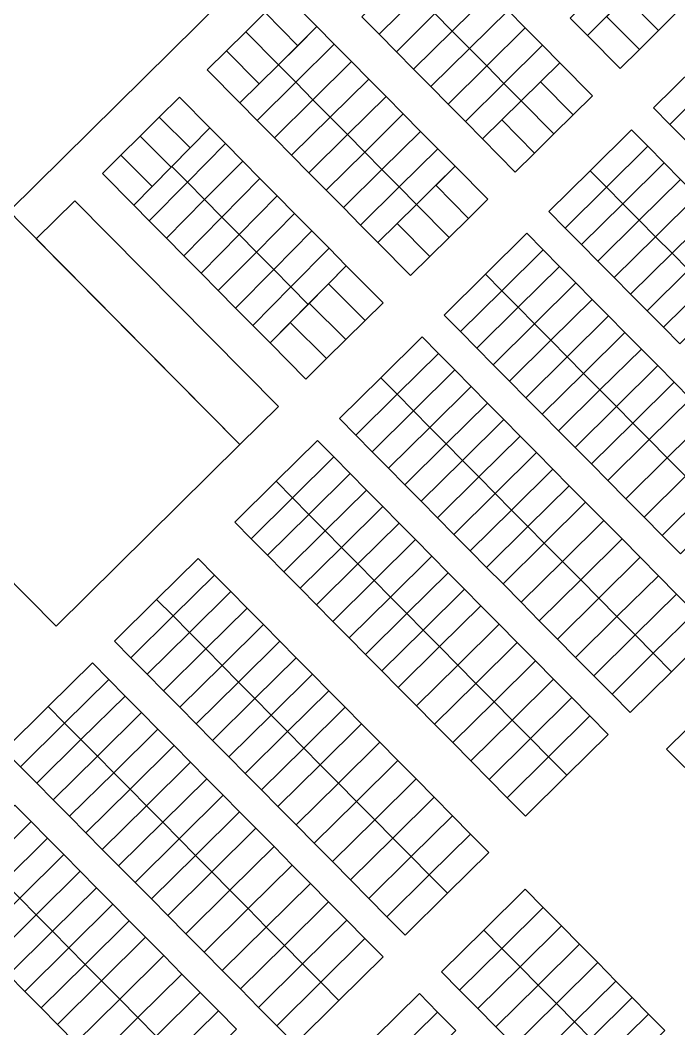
# Model space of a CAD drawing. Header units: metres. Extents: x 5590187 to 5598444, y 6961268 to 6971080.
# Drawn here: x 5594381.4 to 5594636.3, y 6968818.5 to 6969208.9 of the extents above; entities that cross this region are included whole.
import ezdxf

# ---------------------------------------------------------------- set-up
doc = ezdxf.new("R2010")
doc.units = ezdxf.units.M
doc.layers.add('zz_catastro_fontana', color=7, linetype='Continuous')

msp = doc.modelspace()

# ---------------------------------------------------------------- linework, layer by layer
at = {"layer": 'zz_catastro_fontana'}
for points in [[(5594797.01, 6969371.63), (5594669.02, 6969245.06), (5594656.37, 6969257.86), (5594641.43, 6969243.1), (5594564.79, 6969320.6), (5594377.08, 6969134.97), (5594277.3, 6969235.86), (5594282.63, 6969242.42), (5594267.73, 6969257.48), (5594477.76, 6969465.19), (5594593.79, 6969347.87), (5594708.41, 6969461.22), (5594797.01, 6969371.63)], [(5594513.62, 6969210.22), (5594528.55, 6969224.99), (5594535.23, 6969218.23), (5594520.3, 6969203.47), (5594513.62, 6969210.22)], [(5594541.91, 6969211.48), (5594556.84, 6969226.24), (5594563.52, 6969219.49), (5594548.59, 6969204.72), (5594541.91, 6969211.48)], [(5594615.84, 6969217.78), (5594623.3, 6969225.17), (5594635.96, 6969212.37), (5594628.49, 6969204.98), (5594615.84, 6969217.78)], [(5594594.23, 6969209.77), (5594609.16, 6969224.54), (5594615.84, 6969217.78), (5594600.91, 6969203.02), (5594594.23, 6969209.77)], [(5594466.38, 6969044.67), (5594395.27, 6968974.35), (5594221.24, 6969150.33), (5594292.35, 6969220.65), (5594466.38, 6969044.67)], [(5594488.81, 6969199.05), (5594476.15, 6969211.84), (5594483.61, 6969219.23), (5594496.27, 6969206.43), (5594488.81, 6969199.05)], [(5594520.3, 6969203.47), (5594535.23, 6969218.23), (5594541.91, 6969211.48), (5594526.98, 6969196.71), (5594520.3, 6969203.47)], [(5594548.59, 6969204.72), (5594563.52, 6969219.49), (5594570.2, 6969212.73), (5594555.27, 6969197.97), (5594548.59, 6969204.72)], [(5594621.03, 6969197.6), (5594608.37, 6969210.4), (5594615.84, 6969217.78), (5594628.49, 6969204.98), (5594621.03, 6969197.6)], [(5594468.68, 6969204.46), (5594476.15, 6969211.84), (5594488.81, 6969199.05), (5594481.34, 6969191.66), (5594468.68, 6969204.46)], [(5594526.98, 6969196.71), (5594541.91, 6969211.48), (5594548.59, 6969204.72), (5594533.66, 6969189.96), (5594526.98, 6969196.71)], [(5594555.27, 6969197.97), (5594570.2, 6969212.73), (5594576.88, 6969205.98), (5594561.95, 6969191.21), (5594555.27, 6969197.97)], [(5594600.91, 6969203.02), (5594608.37, 6969210.4), (5594621.03, 6969197.6), (5594613.56, 6969190.22), (5594600.91, 6969203.02)], [(5594481.34, 6969191.66), (5594496.27, 6969206.43), (5594502.95, 6969199.67), (5594488.02, 6969184.91), (5594481.34, 6969191.66)], [(5594561.95, 6969191.21), (5594576.88, 6969205.98), (5594583.56, 6969199.22), (5594568.63, 6969184.46), (5594561.95, 6969191.21)], [(5594473.87, 6969184.28), (5594461.22, 6969197.08), (5594468.68, 6969204.46), (5594481.34, 6969191.66), (5594473.87, 6969184.28)], [(5594533.66, 6969189.96), (5594548.59, 6969204.72), (5594555.27, 6969197.97), (5594540.34, 6969183.2), (5594533.66, 6969189.96)], [(5594488.02, 6969184.91), (5594502.95, 6969199.67), (5594509.63, 6969192.92), (5594494.7, 6969178.15), (5594488.02, 6969184.91)], [(5594540.34, 6969183.2), (5594555.27, 6969197.97), (5594561.95, 6969191.21), (5594547.02, 6969176.45), (5594540.34, 6969183.2)], [(5594568.63, 6969184.46), (5594583.56, 6969199.22), (5594590.24, 6969192.47), (5594575.31, 6969177.7), (5594568.63, 6969184.46)], [(5594453.75, 6969189.69), (5594461.22, 6969197.08), (5594473.87, 6969184.28), (5594466.41, 6969176.9), (5594453.75, 6969189.69)], [(5594466.41, 6969176.9), (5594481.34, 6969191.66), (5594488.02, 6969184.91), (5594473.09, 6969170.14), (5594466.41, 6969176.9)], [(5594494.7, 6969178.15), (5594509.63, 6969192.92), (5594516.31, 6969186.16), (5594501.38, 6969171.4), (5594494.7, 6969178.15)], [(5594547.02, 6969176.45), (5594561.95, 6969191.21), (5594568.63, 6969184.46), (5594553.7, 6969169.69), (5594547.02, 6969176.45)], [(5594595.43, 6969172.29), (5594582.77, 6969185.09), (5594590.24, 6969192.47), (5594602.9, 6969179.67), (5594595.43, 6969172.29)], [(5594626.56, 6969174.94), (5594642.56, 6969190.76), (5594648.89, 6969184.36), (5594632.89, 6969168.54), (5594626.56, 6969174.94)], [(5594501.38, 6969171.4), (5594516.31, 6969186.16), (5594522.99, 6969179.41), (5594508.06, 6969164.64), (5594501.38, 6969171.4)], [(5594473.09, 6969170.14), (5594488.02, 6969184.91), (5594494.7, 6969178.15), (5594479.77, 6969163.39), (5594473.09, 6969170.14)], [(5594553.7, 6969169.69), (5594568.63, 6969184.46), (5594575.31, 6969177.7), (5594560.38, 6969162.94), (5594553.7, 6969169.69)], [(5594575.31, 6969177.7), (5594582.77, 6969185.09), (5594595.43, 6969172.29), (5594587.96, 6969164.9), (5594575.31, 6969177.7)], [(5594632.89, 6969168.54), (5594648.89, 6969184.36), (5594655.21, 6969177.97), (5594639.22, 6969162.14), (5594632.89, 6969168.54)], [(5594447.19, 6969159.56), (5594435.25, 6969171.4), (5594443.09, 6969179.15), (5594454.81, 6969167.29), (5594447.19, 6969159.56)], [(5594479.77, 6969163.39), (5594494.7, 6969178.15), (5594501.38, 6969171.4), (5594486.45, 6969156.63), (5594479.77, 6969163.39)], [(5594508.06, 6969164.64), (5594522.99, 6969179.41), (5594529.67, 6969172.65), (5594514.74, 6969157.89), (5594508.06, 6969164.64)], [(5594580.5, 6969157.52), (5594567.84, 6969170.32), (5594575.31, 6969177.7), (5594587.96, 6969164.9), (5594580.5, 6969157.52)], [(5594447.19, 6969159.56), (5594439.82, 6969152.09), (5594427.78, 6969164.02), (5594435.25, 6969171.4), (5594447.19, 6969159.56)], [(5594486.45, 6969156.63), (5594501.38, 6969171.4), (5594508.06, 6969164.64), (5594493.13, 6969149.88), (5594486.45, 6969156.63)], [(5594514.74, 6969157.89), (5594529.67, 6969172.65), (5594536.35, 6969165.9), (5594521.42, 6969151.13), (5594514.74, 6969157.89)], [(5594560.38, 6969162.94), (5594567.84, 6969170.32), (5594580.5, 6969157.52), (5594573.03, 6969150.14), (5594560.38, 6969162.94)], [(5594440.06, 6969152.34), (5594454.81, 6969167.29), (5594460.85, 6969161.17), (5594446.11, 6969146.22), (5594440.06, 6969152.34)], [(5594602.03, 6969150.68), (5594618.03, 6969166.5), (5594624.36, 6969160.11), (5594608.36, 6969144.28), (5594602.03, 6969150.68)], [(5594439.82, 6969152.09), (5594432.44, 6969144.61), (5594420.32, 6969156.63), (5594427.78, 6969164.02), (5594439.82, 6969152.09)], [(5594493.13, 6969149.88), (5594508.06, 6969164.64), (5594514.74, 6969157.89), (5594499.81, 6969143.12), (5594493.13, 6969149.88)], [(5594521.42, 6969151.13), (5594536.35, 6969165.9), (5594543.03, 6969159.14), (5594528.1, 6969144.38), (5594521.42, 6969151.13)], [(5594446.11, 6969146.22), (5594460.85, 6969161.17), (5594467.53, 6969154.42), (5594452.79, 6969139.47), (5594446.11, 6969146.22)], [(5594528.1, 6969144.38), (5594543.03, 6969159.14), (5594549.71, 6969152.39), (5594534.78, 6969137.62), (5594528.1, 6969144.38)], [(5594608.36, 6969144.28), (5594624.36, 6969160.11), (5594630.68, 6969153.71), (5594614.69, 6969137.89), (5594608.36, 6969144.28)], [(5594432.44, 6969144.61), (5594425.32, 6969137.38), (5594413.22, 6969149.61), (5594420.32, 6969156.63), (5594432.44, 6969144.61)], [(5594452.79, 6969139.47), (5594467.53, 6969154.42), (5594474.21, 6969147.66), (5594459.47, 6969132.71), (5594452.79, 6969139.47)], [(5594499.81, 6969143.12), (5594514.74, 6969157.89), (5594521.42, 6969151.13), (5594506.49, 6969136.37), (5594499.81, 6969143.12)], [(5594425.32, 6969137.38), (5594440.06, 6969152.34), (5594446.11, 6969146.22), (5594431.36, 6969131.27), (5594425.32, 6969137.38)], [(5594506.49, 6969136.37), (5594521.42, 6969151.13), (5594528.1, 6969144.38), (5594513.17, 6969129.61), (5594506.49, 6969136.37)], [(5594554.9, 6969132.21), (5594542.24, 6969145.01), (5594549.71, 6969152.39), (5594562.37, 6969139.59), (5594554.9, 6969132.21)], [(5594586.03, 6969134.86), (5594602.03, 6969150.68), (5594608.36, 6969144.28), (5594592.36, 6969128.46), (5594586.03, 6969134.86)], [(5594614.68, 6969137.89), (5594630.68, 6969153.71), (5594637.01, 6969147.31), (5594621.01, 6969131.49), (5594614.68, 6969137.89)], [(5594459.47, 6969132.71), (5594474.21, 6969147.66), (5594480.89, 6969140.91), (5594466.15, 6969125.96), (5594459.47, 6969132.71)], [(5594621.01, 6969131.49), (5594637.01, 6969147.31), (5594643.34, 6969140.91), (5594627.34, 6969125.09), (5594621.01, 6969131.49)], [(5594431.36, 6969131.27), (5594446.11, 6969146.22), (5594452.79, 6969139.47), (5594438.04, 6969124.52), (5594431.36, 6969131.27)], [(5594513.17, 6969129.61), (5594528.1, 6969144.38), (5594534.78, 6969137.62), (5594519.85, 6969122.86), (5594513.17, 6969129.61)], [(5594534.78, 6969137.62), (5594542.24, 6969145.01), (5594554.9, 6969132.21), (5594547.44, 6969124.82), (5594534.78, 6969137.62)], [(5594592.36, 6969128.46), (5594608.36, 6969144.28), (5594614.68, 6969137.89), (5594598.69, 6969122.06), (5594592.36, 6969128.46)], [(5594402.56, 6969139.07), (5594481.31, 6969059.43), (5594466.38, 6969044.67), (5594387.62, 6969124.3), (5594402.56, 6969139.07)], [(5594438.04, 6969124.52), (5594452.79, 6969139.47), (5594459.47, 6969132.71), (5594444.72, 6969117.76), (5594438.04, 6969124.52)], [(5594466.15, 6969125.96), (5594480.89, 6969140.91), (5594487.57, 6969134.15), (5594472.83, 6969119.2), (5594466.15, 6969125.96)], [(5594627.34, 6969125.09), (5594643.34, 6969140.91), (5594649.67, 6969134.51), (5594633.67, 6969118.69), (5594627.34, 6969125.09)], [(5594539.97, 6969117.44), (5594527.31, 6969130.24), (5594534.78, 6969137.62), (5594547.44, 6969124.82), (5594539.97, 6969117.44)], [(5594598.69, 6969122.06), (5594614.68, 6969137.89), (5594621.01, 6969131.49), (5594605.02, 6969115.67), (5594598.69, 6969122.06)], [(5594444.72, 6969117.76), (5594459.47, 6969132.71), (5594466.15, 6969125.96), (5594451.4, 6969111.01), (5594444.72, 6969117.76)], [(5594472.83, 6969119.2), (5594487.57, 6969134.15), (5594494.25, 6969127.4), (5594479.51, 6969112.45), (5594472.83, 6969119.2)], [(5594605.02, 6969115.67), (5594621.01, 6969131.49), (5594627.34, 6969125.09), (5594611.34, 6969109.27), (5594605.02, 6969115.67)], [(5594633.67, 6969118.69), (5594649.67, 6969134.51), (5594656, 6969128.11), (5594640, 6969112.29), (5594633.67, 6969118.69)], [(5594479.51, 6969112.45), (5594494.25, 6969127.4), (5594500.93, 6969120.64), (5594486.19, 6969105.69), (5594479.51, 6969112.45)], [(5594519.85, 6969122.86), (5594527.31, 6969130.24), (5594539.97, 6969117.44), (5594532.5, 6969110.06), (5594519.85, 6969122.86)], [(5594451.4, 6969111.01), (5594466.15, 6969125.96), (5594472.83, 6969119.2), (5594458.08, 6969104.25), (5594451.4, 6969111.01)], [(5594561.5, 6969110.6), (5594577.5, 6969126.43), (5594583.83, 6969120.03), (5594567.83, 6969104.2), (5594561.5, 6969110.6)], [(5594611.34, 6969109.27), (5594627.34, 6969125.09), (5594633.67, 6969118.69), (5594617.67, 6969102.87), (5594611.34, 6969109.27)], [(5594486.19, 6969105.69), (5594500.93, 6969120.64), (5594507.61, 6969113.89), (5594492.87, 6969098.94), (5594486.19, 6969105.69)], [(5594567.83, 6969104.2), (5594583.83, 6969120.03), (5594590.15, 6969113.63), (5594574.16, 6969097.81), (5594567.83, 6969104.2)], [(5594458.08, 6969104.25), (5594472.83, 6969119.2), (5594479.51, 6969112.45), (5594464.76, 6969097.5), (5594458.08, 6969104.25)], [(5594617.67, 6969102.87), (5594633.67, 6969118.69), (5594640, 6969112.29), (5594624, 6969096.47), (5594617.67, 6969102.87)], [(5594464.76, 6969097.5), (5594479.51, 6969112.45), (5594486.19, 6969105.69), (5594471.44, 6969090.74), (5594464.76, 6969097.5)], [(5594500.66, 6969106.83), (5594507.61, 6969113.89), (5594521.84, 6969099.51), (5594514.93, 6969092.68), (5594500.66, 6969106.83)], [(5594574.16, 6969097.81), (5594590.15, 6969113.63), (5594596.48, 6969107.23), (5594580.48, 6969091.41), (5594574.16, 6969097.81)], [(5594624, 6969096.47), (5594640, 6969112.29), (5594646.33, 6969105.89), (5594630.33, 6969090.07), (5594624, 6969096.47)], [(5594545.5, 6969094.78), (5594561.5, 6969110.6), (5594567.83, 6969104.2), (5594551.83, 6969088.38), (5594545.5, 6969094.78)], [(5594471.44, 6969090.74), (5594486.19, 6969105.69), (5594492.87, 6969098.94), (5594478.12, 6969083.99), (5594471.44, 6969090.74)], [(5594507.47, 6969085.3), (5594493.28, 6969099.36), (5594500.66, 6969106.83), (5594514.93, 6969092.68), (5594507.47, 6969085.3)], [(5594551.83, 6969088.38), (5594567.83, 6969104.2), (5594574.16, 6969097.81), (5594558.16, 6969081.98), (5594551.83, 6969088.38)], [(5594580.48, 6969091.41), (5594596.48, 6969107.23), (5594602.81, 6969100.83), (5594586.81, 6969085.01), (5594580.48, 6969091.41)], [(5594630.33, 6969090.07), (5594646.33, 6969105.89), (5594652.66, 6969099.49), (5594636.66, 6969083.67), (5594630.33, 6969090.07)], [(5594586.81, 6969085.01), (5594602.81, 6969100.83), (5594609.14, 6969094.43), (5594593.14, 6969078.61), (5594586.81, 6969085.01)], [(5594500, 6969077.92), (5594485.91, 6969091.88), (5594493.28, 6969099.36), (5594507.47, 6969085.3), (5594500, 6969077.92)], [(5594558.16, 6969081.98), (5594574.16, 6969097.81), (5594580.48, 6969091.41), (5594564.49, 6969075.59), (5594558.16, 6969081.98)], [(5594593.14, 6969078.61), (5594609.14, 6969094.43), (5594615.47, 6969088.03), (5594599.47, 6969072.21), (5594593.14, 6969078.61)], [(5594500, 6969077.92), (5594491.98, 6969069.98), (5594478.12, 6969083.99), (5594485.91, 6969091.88), (5594500, 6969077.92)], [(5594564.49, 6969075.59), (5594580.48, 6969091.41), (5594586.81, 6969085.01), (5594570.81, 6969069.19), (5594564.49, 6969075.59)], [(5594599.47, 6969072.21), (5594615.47, 6969088.03), (5594621.8, 6969081.63), (5594605.8, 6969065.81), (5594599.47, 6969072.21)], [(5594520.97, 6969070.52), (5594536.97, 6969086.35), (5594543.3, 6969079.95), (5594527.3, 6969064.12), (5594520.97, 6969070.52)], [(5594570.81, 6969069.19), (5594586.81, 6969085.01), (5594593.14, 6969078.61), (5594577.14, 6969062.79), (5594570.81, 6969069.19)], [(5594605.8, 6969065.81), (5594621.8, 6969081.63), (5594628.12, 6969075.23), (5594612.13, 6969059.41), (5594605.8, 6969065.81)], [(5594527.3, 6969064.12), (5594543.3, 6969079.95), (5594549.63, 6969073.55), (5594533.63, 6969057.73), (5594527.3, 6969064.12)], [(5594577.14, 6969062.79), (5594593.14, 6969078.61), (5594599.47, 6969072.21), (5594583.47, 6969056.39), (5594577.14, 6969062.79)], [(5594533.63, 6969057.73), (5594549.63, 6969073.55), (5594555.95, 6969067.15), (5594539.96, 6969051.33), (5594533.63, 6969057.73)], [(5594612.13, 6969059.41), (5594628.12, 6969075.23), (5594634.45, 6969068.83), (5594618.45, 6969053.01), (5594612.13, 6969059.41)], [(5594504.97, 6969054.7), (5594520.97, 6969070.52), (5594527.3, 6969064.12), (5594511.3, 6969048.3), (5594504.97, 6969054.7)], [(5594583.47, 6969056.39), (5594599.47, 6969072.21), (5594605.8, 6969065.81), (5594589.8, 6969049.99), (5594583.47, 6969056.39)], [(5594618.45, 6969053.01), (5594634.45, 6969068.83), (5594640.78, 6969062.43), (5594624.78, 6969046.61), (5594618.45, 6969053.01)], [(5594539.96, 6969051.33), (5594555.95, 6969067.15), (5594562.28, 6969060.75), (5594546.28, 6969044.93), (5594539.96, 6969051.33)], [(5594589.8, 6969049.99), (5594605.8, 6969065.81), (5594612.13, 6969059.41), (5594596.13, 6969043.59), (5594589.8, 6969049.99)], [(5594511.3, 6969048.3), (5594527.3, 6969064.12), (5594533.63, 6969057.73), (5594517.63, 6969041.9), (5594511.3, 6969048.3)], [(5594546.28, 6969044.93), (5594562.28, 6969060.75), (5594568.61, 6969054.35), (5594552.61, 6969038.53), (5594546.28, 6969044.93)], [(5594624.78, 6969046.61), (5594640.78, 6969062.43), (5594647.81, 6969055.32), (5594631.81, 6969039.5), (5594624.78, 6969046.61)], [(5594517.63, 6969041.9), (5594533.63, 6969057.73), (5594539.96, 6969051.33), (5594523.96, 6969035.51), (5594517.63, 6969041.9)], [(5594596.13, 6969043.59), (5594612.13, 6969059.41), (5594618.45, 6969053.01), (5594602.46, 6969037.19), (5594596.13, 6969043.59)], [(5594552.61, 6969038.53), (5594568.61, 6969054.35), (5594574.94, 6969047.95), (5594558.94, 6969032.13), (5594552.61, 6969038.53)], [(5594602.46, 6969037.19), (5594618.45, 6969053.01), (5594624.78, 6969046.61), (5594608.78, 6969030.79), (5594602.46, 6969037.19)], [(5594631.81, 6969039.5), (5594647.81, 6969055.32), (5594654.84, 6969048.21), (5594638.85, 6969032.39), (5594631.81, 6969039.5)], [(5594523.96, 6969035.51), (5594539.96, 6969051.33), (5594546.28, 6969044.93), (5594530.29, 6969029.11), (5594523.96, 6969035.51)], [(5594480.44, 6969030.44), (5594496.44, 6969046.27), (5594502.77, 6969039.87), (5594486.77, 6969024.05), (5594480.44, 6969030.44)], [(5594558.94, 6969032.13), (5594574.94, 6969047.95), (5594581.27, 6969041.55), (5594565.27, 6969025.73), (5594558.94, 6969032.13)], [(5594608.78, 6969030.79), (5594624.78, 6969046.61), (5594631.81, 6969039.5), (5594615.82, 6969023.68), (5594608.78, 6969030.79)], [(5594530.29, 6969029.11), (5594546.28, 6969044.93), (5594552.61, 6969038.53), (5594536.61, 6969022.71), (5594530.29, 6969029.11)], [(5594565.27, 6969025.73), (5594581.27, 6969041.55), (5594587.6, 6969035.15), (5594571.6, 6969019.33), (5594565.27, 6969025.73)], [(5594486.77, 6969024.05), (5594502.77, 6969039.87), (5594509.1, 6969033.47), (5594493.1, 6969017.65), (5594486.77, 6969024.05)], [(5594536.61, 6969022.71), (5594552.61, 6969038.53), (5594558.94, 6969032.13), (5594542.94, 6969016.31), (5594536.61, 6969022.71)], [(5594615.82, 6969023.68), (5594631.81, 6969039.5), (5594638.85, 6969032.39), (5594622.85, 6969016.57), (5594615.82, 6969023.68)], [(5594493.1, 6969017.65), (5594509.1, 6969033.47), (5594515.42, 6969027.07), (5594499.43, 6969011.25), (5594493.1, 6969017.65)], [(5594571.6, 6969019.33), (5594587.6, 6969035.15), (5594593.92, 6969028.75), (5594577.93, 6969012.93), (5594571.6, 6969019.33)], [(5594464.44, 6969014.62), (5594480.44, 6969030.44), (5594486.77, 6969024.05), (5594470.77, 6969008.22), (5594464.44, 6969014.62)], [(5594542.94, 6969016.31), (5594558.94, 6969032.13), (5594565.27, 6969025.73), (5594549.27, 6969009.91), (5594542.94, 6969016.31)], [(5594622.85, 6969016.57), (5594638.85, 6969032.39), (5594645.88, 6969025.28), (5594629.88, 6969009.46), (5594622.85, 6969016.57)], [(5594499.43, 6969011.25), (5594515.42, 6969027.07), (5594521.75, 6969020.67), (5594505.75, 6969004.85), (5594499.43, 6969011.25)], [(5594549.27, 6969009.91), (5594565.27, 6969025.73), (5594571.6, 6969019.33), (5594555.6, 6969003.51), (5594549.27, 6969009.91)], [(5594577.93, 6969012.93), (5594593.92, 6969028.75), (5594600.25, 6969022.35), (5594584.25, 6969006.53), (5594577.93, 6969012.93)], [(5594470.77, 6969008.22), (5594486.77, 6969024.05), (5594493.1, 6969017.65), (5594477.1, 6969001.82), (5594470.77, 6969008.22)], [(5594584.25, 6969006.53), (5594600.25, 6969022.35), (5594607.28, 6969015.24), (5594591.29, 6968999.42), (5594584.25, 6969006.53)], [(5594629.88, 6969009.46), (5594645.88, 6969025.28), (5594652.91, 6969018.17), (5594636.91, 6969002.35), (5594629.88, 6969009.46)], [(5594505.75, 6969004.85), (5594521.75, 6969020.67), (5594528.08, 6969014.27), (5594512.08, 6968998.45), (5594505.75, 6969004.85)], [(5594555.6, 6969003.51), (5594571.6, 6969019.33), (5594577.93, 6969012.93), (5594561.93, 6968997.11), (5594555.6, 6969003.51)], [(5594477.1, 6969001.82), (5594493.1, 6969017.65), (5594499.43, 6969011.25), (5594483.43, 6968995.43), (5594477.1, 6969001.82)], [(5594512.08, 6968998.45), (5594528.08, 6969014.27), (5594534.41, 6969007.87), (5594518.41, 6968992.05), (5594512.08, 6968998.45)], [(5594591.29, 6968999.42), (5594607.28, 6969015.24), (5594614.32, 6969008.13), (5594598.32, 6968992.31), (5594591.29, 6968999.42)], [(5594483.43, 6968995.43), (5594499.43, 6969011.25), (5594505.75, 6969004.85), (5594489.76, 6968989.03), (5594483.43, 6968995.43)], [(5594561.93, 6968997.11), (5594577.93, 6969012.93), (5594584.25, 6969006.53), (5594568.26, 6968990.71), (5594561.93, 6968997.11)], [(5594518.41, 6968992.05), (5594534.41, 6969007.87), (5594540.74, 6969001.47), (5594524.74, 6968985.65), (5594518.41, 6968992.05)], [(5594568.26, 6968990.71), (5594584.25, 6969006.53), (5594591.29, 6968999.42), (5594575.29, 6968983.6), (5594568.26, 6968990.71)], [(5594598.32, 6968992.31), (5594614.32, 6969008.13), (5594621.35, 6969001.02), (5594605.35, 6968985.2), (5594598.32, 6968992.31)], [(5594489.76, 6968989.03), (5594505.75, 6969004.85), (5594512.08, 6968998.45), (5594496.08, 6968982.63), (5594489.76, 6968989.03)], [(5594440.55, 6968978.34), (5594434.22, 6968984.74), (5594450.22, 6969000.56), (5594456.55, 6968994.16), (5594440.55, 6968978.34)], [(5594496.08, 6968982.63), (5594512.08, 6968998.45), (5594518.41, 6968992.05), (5594502.41, 6968976.23), (5594496.08, 6968982.63)], [(5594524.74, 6968985.65), (5594540.74, 6969001.47), (5594547.07, 6968995.07), (5594531.07, 6968979.25), (5594524.74, 6968985.65)], [(5594575.29, 6968983.6), (5594591.29, 6968999.42), (5594598.32, 6968992.31), (5594582.32, 6968976.49), (5594575.29, 6968983.6)], [(5594605.35, 6968985.2), (5594621.35, 6969001.02), (5594628.38, 6968993.91), (5594612.38, 6968978.09), (5594605.35, 6968985.2)], [(5594531.07, 6968979.25), (5594547.07, 6968995.07), (5594553.4, 6968988.67), (5594537.4, 6968972.85), (5594531.07, 6968979.25)], [(5594446.88, 6968971.94), (5594440.55, 6968978.34), (5594456.55, 6968994.16), (5594462.88, 6968987.76), (5594446.88, 6968971.94)], [(5594502.41, 6968976.23), (5594518.41, 6968992.05), (5594524.74, 6968985.65), (5594508.74, 6968969.83), (5594502.41, 6968976.23)], [(5594582.32, 6968976.49), (5594598.32, 6968992.31), (5594605.35, 6968985.2), (5594589.35, 6968969.38), (5594582.32, 6968976.49)], [(5594612.38, 6968978.09), (5594628.38, 6968993.91), (5594635.41, 6968986.8), (5594619.41, 6968970.98), (5594612.38, 6968978.09)], [(5594453.21, 6968965.54), (5594446.88, 6968971.94), (5594462.88, 6968987.76), (5594469.21, 6968981.36), (5594453.21, 6968965.54)], [(5594537.4, 6968972.85), (5594553.4, 6968988.67), (5594559.72, 6968982.27), (5594543.73, 6968966.45), (5594537.4, 6968972.85)], [(5594619.41, 6968970.98), (5594635.41, 6968986.8), (5594642.44, 6968979.69), (5594626.44, 6968963.87), (5594619.41, 6968970.98)], [(5594417.87, 6968968.57), (5594434.22, 6968984.74), (5594440.55, 6968978.34), (5594424.2, 6968962.17), (5594417.87, 6968968.57)], [(5594508.74, 6968969.83), (5594524.74, 6968985.65), (5594531.07, 6968979.25), (5594515.07, 6968963.43), (5594508.74, 6968969.83)], [(5594589.35, 6968969.38), (5594605.35, 6968985.2), (5594612.38, 6968978.09), (5594596.38, 6968962.27), (5594589.35, 6968969.38)], [(5594459.54, 6968959.14), (5594453.21, 6968965.54), (5594469.21, 6968981.36), (5594475.54, 6968974.96), (5594459.54, 6968959.14)], [(5594515.07, 6968963.43), (5594531.07, 6968979.25), (5594537.4, 6968972.85), (5594521.4, 6968957.03), (5594515.07, 6968963.43)], [(5594543.73, 6968966.45), (5594559.72, 6968982.27), (5594566.76, 6968975.16), (5594550.76, 6968959.34), (5594543.73, 6968966.45)], [(5594626.44, 6968963.87), (5594642.44, 6968979.69), (5594649.47, 6968972.58), (5594633.48, 6968956.76), (5594626.44, 6968963.87)], [(5594424.2, 6968962.17), (5594440.55, 6968978.34), (5594446.88, 6968971.94), (5594430.53, 6968955.77), (5594424.2, 6968962.17)], [(5594465.87, 6968952.74), (5594459.54, 6968959.14), (5594475.54, 6968974.96), (5594481.86, 6968968.56), (5594465.87, 6968952.74)], [(5594550.76, 6968959.34), (5594566.76, 6968975.16), (5594573.79, 6968968.05), (5594557.79, 6968952.23), (5594550.76, 6968959.34)], [(5594596.38, 6968962.27), (5594612.38, 6968978.09), (5594619.41, 6968970.98), (5594603.41, 6968955.16), (5594596.38, 6968962.27)], [(5594430.53, 6968955.77), (5594446.88, 6968971.94), (5594453.21, 6968965.54), (5594436.86, 6968949.37), (5594430.53, 6968955.77)], [(5594521.4, 6968957.03), (5594537.4, 6968972.85), (5594543.73, 6968966.45), (5594527.73, 6968950.63), (5594521.4, 6968957.03)], [(5594603.41, 6968955.16), (5594619.41, 6968970.98), (5594626.44, 6968963.87), (5594610.45, 6968948.05), (5594603.41, 6968955.16)], [(5594472.19, 6968946.34), (5594465.87, 6968952.74), (5594481.86, 6968968.56), (5594488.19, 6968962.16), (5594472.19, 6968946.34)], [(5594557.79, 6968952.23), (5594573.79, 6968968.05), (5594580.82, 6968960.94), (5594564.82, 6968945.12), (5594557.79, 6968952.23)], [(5594436.86, 6968949.37), (5594453.21, 6968965.54), (5594459.54, 6968959.14), (5594443.18, 6968942.97), (5594436.86, 6968949.37)], [(5594527.73, 6968950.63), (5594543.73, 6968966.45), (5594550.76, 6968959.34), (5594534.76, 6968943.52), (5594527.73, 6968950.63)], [(5594610.45, 6968948.05), (5594626.44, 6968963.87), (5594633.48, 6968956.76), (5594617.48, 6968940.94), (5594610.45, 6968948.05)], [(5594392.27, 6968943.25), (5594409.34, 6968960.13), (5594415.67, 6968953.73), (5594398.6, 6968936.85), (5594392.27, 6968943.25)], [(5594478.52, 6968939.94), (5594472.19, 6968946.34), (5594488.19, 6968962.16), (5594494.52, 6968955.77), (5594478.52, 6968939.94)], [(5594534.76, 6968943.52), (5594550.76, 6968959.34), (5594557.79, 6968952.23), (5594541.79, 6968936.41), (5594534.76, 6968943.52)], [(5594564.82, 6968945.12), (5594580.82, 6968960.94), (5594587.85, 6968953.83), (5594571.85, 6968938.01), (5594564.82, 6968945.12)], [(5594443.18, 6968942.97), (5594459.54, 6968959.14), (5594465.87, 6968952.74), (5594449.51, 6968936.57), (5594443.18, 6968942.97)], [(5594484.85, 6968933.54), (5594478.52, 6968939.94), (5594494.52, 6968955.77), (5594500.85, 6968949.37), (5594484.85, 6968933.54)], [(5594398.6, 6968936.85), (5594415.67, 6968953.73), (5594421.99, 6968947.33), (5594404.93, 6968930.45), (5594398.6, 6968936.85)], [(5594449.51, 6968936.57), (5594465.87, 6968952.74), (5594472.19, 6968946.34), (5594455.84, 6968930.17), (5594449.51, 6968936.57)], [(5594541.79, 6968936.41), (5594557.79, 6968952.23), (5594564.82, 6968945.12), (5594548.82, 6968929.3), (5594541.79, 6968936.41)], [(5594571.85, 6968938.01), (5594587.85, 6968953.83), (5594594.88, 6968946.72), (5594578.88, 6968930.9), (5594571.85, 6968938.01)], [(5594491.18, 6968927.15), (5594484.85, 6968933.54), (5594500.85, 6968949.37), (5594507.18, 6968942.97), (5594491.18, 6968927.15)], [(5594404.93, 6968930.45), (5594421.99, 6968947.33), (5594428.32, 6968940.93), (5594411.26, 6968924.06), (5594404.93, 6968930.45)], [(5594455.84, 6968930.17), (5594472.19, 6968946.34), (5594478.52, 6968939.94), (5594462.17, 6968923.77), (5594455.84, 6968930.17)], [(5594548.82, 6968929.3), (5594564.82, 6968945.12), (5594571.85, 6968938.01), (5594555.85, 6968922.19), (5594548.82, 6968929.3)], [(5594578.88, 6968930.9), (5594594.88, 6968946.72), (5594601.91, 6968939.61), (5594585.91, 6968923.79), (5594578.88, 6968930.9)], [(5594375.21, 6968926.38), (5594392.27, 6968943.25), (5594398.6, 6968936.85), (5594381.54, 6968919.98), (5594375.21, 6968926.38)], [(5594411.26, 6968924.06), (5594428.32, 6968940.93), (5594434.65, 6968934.53), (5594417.59, 6968917.66), (5594411.26, 6968924.06)], [(5594462.17, 6968923.77), (5594478.52, 6968939.94), (5594484.85, 6968933.54), (5594468.5, 6968917.37), (5594462.17, 6968923.77)], [(5594497.51, 6968920.75), (5594491.18, 6968927.15), (5594507.18, 6968942.97), (5594513.51, 6968936.57), (5594497.51, 6968920.75)], [(5594631.54, 6968926.72), (5594647.54, 6968942.54), (5594654.57, 6968935.43), (5594638.57, 6968919.61), (5594631.54, 6968926.72)], [(5594381.54, 6968919.98), (5594398.6, 6968936.85), (5594404.93, 6968930.45), (5594387.86, 6968913.58), (5594381.54, 6968919.98)], [(5594504.54, 6968913.64), (5594497.51, 6968920.75), (5594513.51, 6968936.57), (5594520.54, 6968929.46), (5594504.54, 6968913.64)], [(5594555.85, 6968922.19), (5594571.85, 6968938.01), (5594578.88, 6968930.9), (5594562.88, 6968915.08), (5594555.85, 6968922.19)], [(5594585.91, 6968923.79), (5594601.91, 6968939.61), (5594608.94, 6968932.5), (5594592.95, 6968916.68), (5594585.91, 6968923.79)], [(5594417.59, 6968917.66), (5594434.65, 6968934.53), (5594440.98, 6968928.13), (5594423.91, 6968911.26), (5594417.59, 6968917.66)], [(5594468.5, 6968917.37), (5594484.85, 6968933.54), (5594491.18, 6968927.15), (5594474.83, 6968910.97), (5594468.5, 6968917.37)], [(5594387.86, 6968913.58), (5594404.93, 6968930.45), (5594411.26, 6968924.06), (5594394.19, 6968907.18), (5594387.86, 6968913.58)], [(5594423.91, 6968911.26), (5594440.98, 6968928.13), (5594447.31, 6968921.73), (5594430.24, 6968904.86), (5594423.91, 6968911.26)], [(5594511.57, 6968906.53), (5594504.54, 6968913.64), (5594520.54, 6968929.46), (5594527.57, 6968922.35), (5594511.57, 6968906.53)], [(5594562.88, 6968915.08), (5594578.88, 6968930.9), (5594585.91, 6968923.79), (5594569.92, 6968907.97), (5594562.88, 6968915.08)], [(5594394.19, 6968907.18), (5594411.26, 6968924.06), (5594417.59, 6968917.66), (5594400.52, 6968900.78), (5594394.19, 6968907.18)], [(5594474.83, 6968910.97), (5594491.18, 6968927.15), (5594497.51, 6968920.75), (5594481.15, 6968904.57), (5594474.83, 6968910.97)], [(5594430.24, 6968904.86), (5594447.31, 6968921.73), (5594453.64, 6968915.33), (5594436.57, 6968898.46), (5594430.24, 6968904.86)], [(5594481.15, 6968904.57), (5594497.51, 6968920.75), (5594504.54, 6968913.64), (5594488.19, 6968897.46), (5594481.15, 6968904.57)], [(5594518.6, 6968899.41), (5594511.57, 6968906.53), (5594527.57, 6968922.35), (5594534.6, 6968915.24), (5594518.6, 6968899.41)], [(5594569.92, 6968907.97), (5594585.91, 6968923.79), (5594592.95, 6968916.68), (5594576.95, 6968900.86), (5594569.92, 6968907.97)], [(5594400.52, 6968900.78), (5594417.59, 6968917.66), (5594423.91, 6968911.26), (5594406.85, 6968894.38), (5594400.52, 6968900.78)], [(5594436.57, 6968898.46), (5594453.64, 6968915.33), (5594459.96, 6968908.93), (5594442.9, 6968892.06), (5594436.57, 6968898.46)], [(5594488.19, 6968897.46), (5594504.54, 6968913.64), (5594511.57, 6968906.53), (5594495.22, 6968890.35), (5594488.19, 6968897.46)], [(5594525.63, 6968892.3), (5594518.6, 6968899.41), (5594534.6, 6968915.24), (5594541.63, 6968908.13), (5594525.63, 6968892.3)], [(5594406.85, 6968894.38), (5594423.91, 6968911.26), (5594430.24, 6968904.86), (5594413.18, 6968887.98), (5594406.85, 6968894.38)], [(5594442.9, 6968892.06), (5594459.96, 6968908.93), (5594466.29, 6968902.53), (5594449.23, 6968885.66), (5594442.9, 6968892.06)], [(5594362.27, 6968888.26), (5594379.33, 6968905.14), (5594385.66, 6968898.74), (5594368.6, 6968881.87), (5594362.27, 6968888.26)], [(5594413.18, 6968887.98), (5594430.24, 6968904.86), (5594436.57, 6968898.46), (5594419.51, 6968881.58), (5594413.18, 6968887.98)], [(5594495.22, 6968890.35), (5594511.57, 6968906.53), (5594518.6, 6968899.41), (5594502.25, 6968883.24), (5594495.22, 6968890.35)], [(5594532.67, 6968885.19), (5594525.63, 6968892.3), (5594541.63, 6968908.13), (5594548.66, 6968901.02), (5594532.67, 6968885.19)], [(5594449.23, 6968885.66), (5594466.29, 6968902.53), (5594472.62, 6968896.14), (5594455.56, 6968879.26), (5594449.23, 6968885.66)], [(5594539.7, 6968878.08), (5594532.67, 6968885.19), (5594548.66, 6968901.02), (5594555.7, 6968893.9), (5594539.7, 6968878.08)], [(5594368.6, 6968881.87), (5594385.66, 6968898.74), (5594391.99, 6968892.34), (5594374.92, 6968875.47), (5594368.6, 6968881.87)], [(5594419.51, 6968881.58), (5594436.57, 6968898.46), (5594442.9, 6968892.06), (5594425.84, 6968875.18), (5594419.51, 6968881.58)], [(5594502.25, 6968883.24), (5594518.6, 6968899.41), (5594525.63, 6968892.3), (5594509.28, 6968876.13), (5594502.25, 6968883.24)], [(5594455.56, 6968879.26), (5594472.62, 6968896.14), (5594479.65, 6968889.03), (5594462.59, 6968872.15), (5594455.56, 6968879.26)], [(5594546.73, 6968870.97), (5594539.7, 6968878.08), (5594555.7, 6968893.9), (5594562.73, 6968886.79), (5594546.73, 6968870.97)], [(5594374.92, 6968875.47), (5594391.99, 6968892.34), (5594398.32, 6968885.94), (5594381.25, 6968869.07), (5594374.92, 6968875.47)], [(5594425.84, 6968875.18), (5594442.9, 6968892.06), (5594449.23, 6968885.66), (5594432.16, 6968868.78), (5594425.84, 6968875.18)], [(5594462.59, 6968872.15), (5594479.65, 6968889.03), (5594486.68, 6968881.91), (5594469.62, 6968865.04), (5594462.59, 6968872.15)], [(5594509.28, 6968876.13), (5594525.63, 6968892.3), (5594532.67, 6968885.19), (5594516.31, 6968869.02), (5594509.28, 6968876.13)], [(5594381.25, 6968869.07), (5594398.32, 6968885.94), (5594404.65, 6968879.54), (5594387.58, 6968862.67), (5594381.25, 6968869.07)], [(5594432.16, 6968868.78), (5594449.23, 6968885.66), (5594455.56, 6968879.26), (5594438.49, 6968862.38), (5594432.16, 6968868.78)], [(5594516.31, 6968869.02), (5594532.67, 6968885.19), (5594539.7, 6968878.08), (5594523.34, 6968861.91), (5594516.31, 6968869.02)], [(5594469.62, 6968865.04), (5594486.68, 6968881.91), (5594493.72, 6968874.8), (5594476.65, 6968857.93), (5594469.62, 6968865.04)], [(5594387.58, 6968862.67), (5594404.65, 6968879.54), (5594410.97, 6968873.14), (5594393.91, 6968856.27), (5594387.58, 6968862.67)], [(5594438.49, 6968862.38), (5594455.56, 6968879.26), (5594462.59, 6968872.15), (5594445.52, 6968855.27), (5594438.49, 6968862.38)], [(5594523.34, 6968861.91), (5594539.7, 6968878.08), (5594546.73, 6968870.97), (5594530.38, 6968854.8), (5594523.34, 6968861.91)], [(5594476.65, 6968857.93), (5594493.72, 6968874.8), (5594500.75, 6968867.69), (5594483.68, 6968850.82), (5594476.65, 6968857.93)], [(5594393.91, 6968856.27), (5594410.97, 6968873.14), (5594417.3, 6968866.74), (5594400.24, 6968849.87), (5594393.91, 6968856.27)], [(5594445.52, 6968855.27), (5594462.59, 6968872.15), (5594469.62, 6968865.04), (5594452.56, 6968848.16), (5594445.52, 6968855.27)], [(5594567.82, 6968849.64), (5594560.79, 6968856.75), (5594576.79, 6968872.57), (5594583.82, 6968865.46), (5594567.82, 6968849.64)], [(5594364.19, 6968852.19), (5594381.25, 6968869.07), (5594387.58, 6968862.67), (5594370.52, 6968845.79), (5594364.19, 6968852.19)], [(5594400.24, 6968849.87), (5594417.3, 6968866.74), (5594423.63, 6968860.35), (5594406.57, 6968843.47), (5594400.24, 6968849.87)], [(5594483.68, 6968850.82), (5594500.75, 6968867.69), (5594507.78, 6968860.58), (5594490.71, 6968843.71), (5594483.68, 6968850.82)], [(5594574.86, 6968842.53), (5594567.82, 6968849.64), (5594583.82, 6968865.46), (5594590.85, 6968858.35), (5594574.86, 6968842.53)], [(5594370.52, 6968845.79), (5594387.58, 6968862.67), (5594393.91, 6968856.27), (5594376.84, 6968839.39), (5594370.52, 6968845.79)], [(5594452.56, 6968848.16), (5594469.62, 6968865.04), (5594476.65, 6968857.93), (5594459.59, 6968841.05), (5594452.56, 6968848.16)], [(5594406.57, 6968843.47), (5594423.63, 6968860.35), (5594429.96, 6968853.95), (5594412.89, 6968837.07), (5594406.57, 6968843.47)], [(5594459.59, 6968841.05), (5594476.65, 6968857.93), (5594483.68, 6968850.82), (5594466.62, 6968833.94), (5594459.59, 6968841.05)], [(5594490.71, 6968843.71), (5594507.78, 6968860.58), (5594514.81, 6968853.47), (5594497.75, 6968836.6), (5594490.71, 6968843.71)], [(5594581.89, 6968835.42), (5594574.86, 6968842.53), (5594590.85, 6968858.35), (5594597.88, 6968851.24), (5594581.89, 6968835.42)], [(5594376.84, 6968839.39), (5594393.91, 6968856.27), (5594400.24, 6968849.87), (5594383.17, 6968832.99), (5594376.84, 6968839.39)], [(5594412.89, 6968837.07), (5594429.96, 6968853.95), (5594436.99, 6968846.84), (5594419.93, 6968829.96), (5594412.89, 6968837.07)], [(5594544.44, 6968840.58), (5594560.79, 6968856.75), (5594567.82, 6968849.64), (5594551.47, 6968833.47), (5594544.44, 6968840.58)], [(5594383.17, 6968832.99), (5594400.24, 6968849.87), (5594406.57, 6968843.47), (5594389.5, 6968826.59), (5594383.17, 6968832.99)], [(5594466.62, 6968833.94), (5594483.68, 6968850.82), (5594490.71, 6968843.71), (5594473.65, 6968826.83), (5594466.62, 6968833.94)], [(5594497.75, 6968836.6), (5594514.81, 6968853.47), (5594521.84, 6968846.36), (5594504.78, 6968829.49), (5594497.75, 6968836.6)], [(5594588.92, 6968828.31), (5594581.89, 6968835.42), (5594597.88, 6968851.24), (5594604.92, 6968844.13), (5594588.92, 6968828.31)], [(5594419.93, 6968829.96), (5594436.99, 6968846.84), (5594444.02, 6968839.73), (5594426.96, 6968822.85), (5594419.93, 6968829.96)], [(5594551.47, 6968833.47), (5594567.82, 6968849.64), (5594574.86, 6968842.53), (5594558.5, 6968826.36), (5594551.47, 6968833.47)], [(5594389.5, 6968826.59), (5594406.57, 6968843.47), (5594412.89, 6968837.07), (5594395.83, 6968820.19), (5594389.5, 6968826.59)], [(5594473.65, 6968826.83), (5594490.71, 6968843.71), (5594497.75, 6968836.6), (5594480.68, 6968819.72), (5594473.65, 6968826.83)], [(5594558.5, 6968826.36), (5594574.86, 6968842.53), (5594581.89, 6968835.42), (5594565.53, 6968819.25), (5594558.5, 6968826.36)], [(5594595.95, 6968821.2), (5594588.92, 6968828.31), (5594604.92, 6968844.13), (5594611.95, 6968837.02), (5594595.95, 6968821.2)], [(5594426.96, 6968822.85), (5594444.02, 6968839.73), (5594451.05, 6968832.62), (5594433.99, 6968815.74), (5594426.96, 6968822.85)], [(5594395.83, 6968820.19), (5594412.89, 6968837.07), (5594419.93, 6968829.96), (5594402.86, 6968813.08), (5594395.83, 6968820.19)], [(5594480.68, 6968819.72), (5594497.75, 6968836.6), (5594504.78, 6968829.49), (5594487.71, 6968812.61), (5594480.68, 6968819.72)], [(5594565.53, 6968819.25), (5594581.89, 6968835.42), (5594588.92, 6968828.31), (5594572.56, 6968812.14), (5594565.53, 6968819.25)], [(5594602.28, 6968814.8), (5594595.95, 6968821.2), (5594611.95, 6968837.02), (5594618.28, 6968830.62), (5594602.28, 6968814.8)], [(5594433.99, 6968815.74), (5594451.05, 6968832.62), (5594458.09, 6968825.5), (5594441.02, 6968808.63), (5594433.99, 6968815.74)], [(5594518.84, 6968815.27), (5594535.91, 6968832.14), (5594542.94, 6968825.03), (5594525.87, 6968808.16), (5594518.84, 6968815.27)], [(5594608.61, 6968808.4), (5594602.28, 6968814.8), (5594618.28, 6968830.62), (5594624.6, 6968824.22), (5594608.61, 6968808.4)], [(5594402.86, 6968813.08), (5594419.93, 6968829.96), (5594426.96, 6968822.85), (5594409.89, 6968805.97), (5594402.86, 6968813.08)], [(5594572.56, 6968812.14), (5594588.92, 6968828.31), (5594595.95, 6968821.2), (5594579.6, 6968805.03), (5594572.56, 6968812.14)], [(5594409.89, 6968805.97), (5594426.96, 6968822.85), (5594433.99, 6968815.74), (5594416.92, 6968798.86), (5594409.89, 6968805.97)], [(5594441.02, 6968808.63), (5594458.09, 6968825.5), (5594465.12, 6968818.39), (5594448.05, 6968801.52), (5594441.02, 6968808.63)], [(5594525.87, 6968808.16), (5594542.94, 6968825.03), (5594549.97, 6968817.92), (5594532.9, 6968801.05), (5594525.87, 6968808.16)], [(5594614.94, 6968802), (5594608.61, 6968808.4), (5594624.6, 6968824.22), (5594630.93, 6968817.82), (5594614.94, 6968802)], [(5594579.6, 6968805.03), (5594595.95, 6968821.2), (5594602.28, 6968814.8), (5594585.92, 6968798.63), (5594579.6, 6968805.03)]]:
    msp.add_lwpolyline(points, close=True, dxfattribs=at)

doc.saveas('drawing.dxf')
